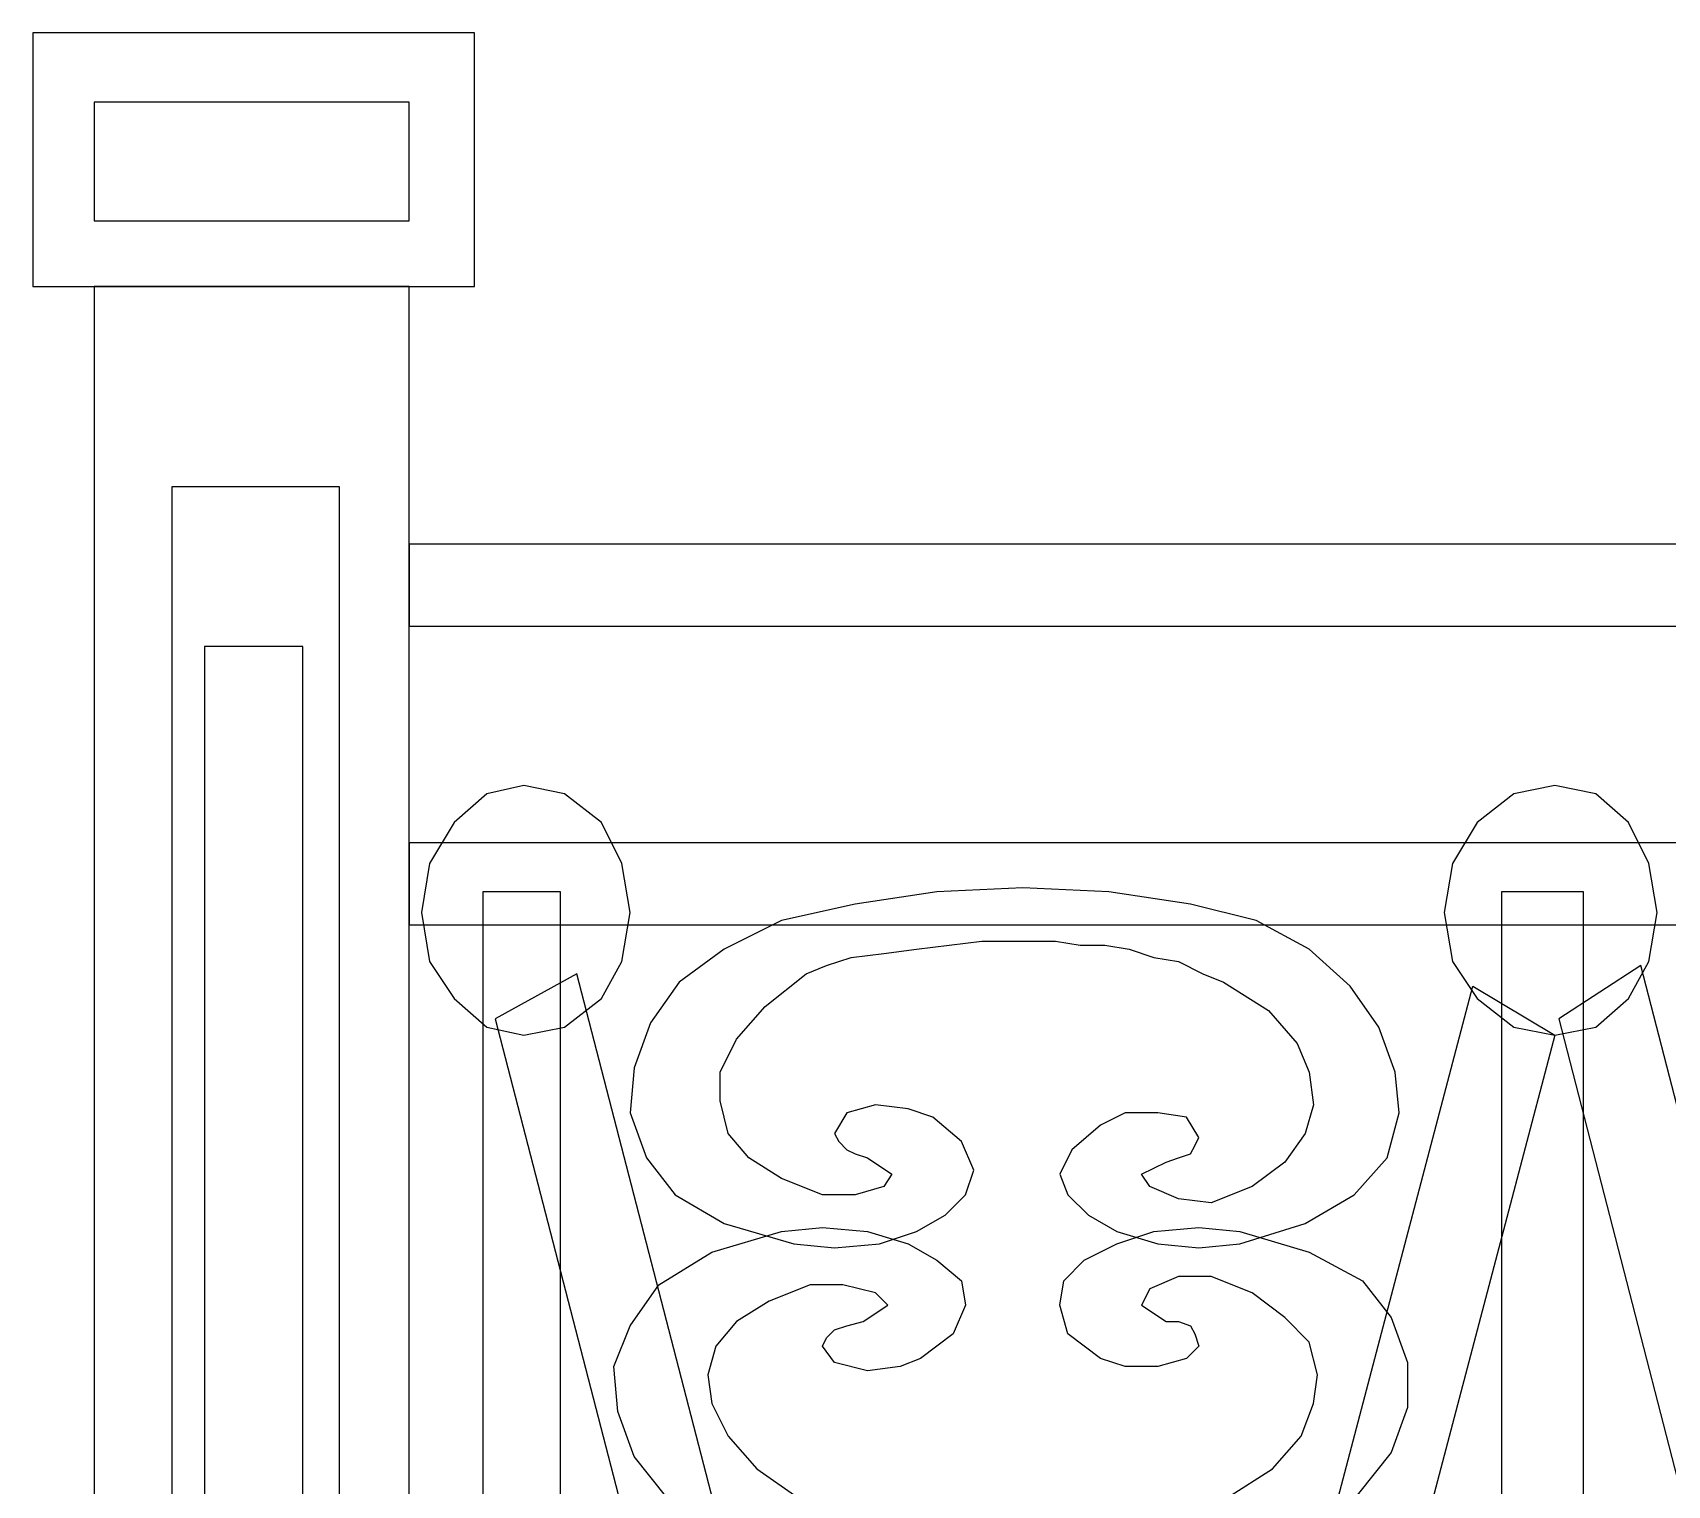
# Model space of a CAD drawing. Header units: centimetres. Extents: x -55 to 54, y -93 to 10.
# Drawn here: x -54.63 to -26.09, y -15.22 to 10.14 of the extents above; entities that cross this region are included whole.
import ezdxf

# ---------------------------------------------------------------- set-up
doc = ezdxf.new("R2010")
doc.units = ezdxf.units.CM
doc.header["$MEASUREMENT"] = 0
doc.layers.add('layer 1', color=7, linetype='Continuous')

msp = doc.modelspace()

# ---------------------------------------------------------------- linework, layer by layer
at = {"layer": 'layer 1', "color": 108}
for points, knots in [([(-54.6267, 10.13529), (-54.6267, 10.13529), (-46.91211, 10.13529), (-46.91211, 10.13529), (-46.91211, 10.13529), (-46.91211, 10.13529), (-46.91211, 5.70655), (-46.91211, 5.70655), (-46.91211, 5.70655), (-46.91211, 5.70655), (-54.6267, 5.70655), (-54.6267, 5.70655), (-54.6267, 5.70655), (-54.6267, 5.70655), (-54.6267, 10.13529), (-54.6267, 10.13529)], [0, 0, 0, 0, 0.25, 0.25, 0.25, 0.25, 0.5, 0.5, 0.5, 0.5, 0.75, 0.75, 0.75, 0.75, 1, 1, 1, 1]), ([(-53.55523, 5.70655), (-53.55523, 5.70655), (-48.05502, 5.70655), (-48.05502, 5.70655), (-48.05502, 5.70655), (-48.05502, 5.70655), (-48.05502, -89.72577), (-48.05502, -89.72577), (-48.05502, -89.72577), (-48.05502, -89.72577), (-53.55523, -89.72577), (-53.55523, -89.72577), (-53.55523, -89.72577), (-53.55523, -89.72577), (-53.55523, 5.70655), (-53.55523, 5.70655)], [0, 0, 0, 0, 0.25, 0.25, 0.25, 0.25, 0.5, 0.5, 0.5, 0.5, 0.75, 0.75, 0.75, 0.75, 1, 1, 1, 1]), ([(-48.05502, 1.20637), (-48.05502, 1.20637), (48.09161, 1.20637), (48.09161, 1.20637), (48.09161, 1.20637), (48.09161, 1.20637), (48.09161, -0.22226), (48.09161, -0.22226), (48.09161, -0.22226), (48.09161, -0.22226), (-48.05502, -0.22226), (-48.05502, -0.22226), (-48.05502, -0.22226), (-48.05502, -0.22226), (-48.05502, 1.20637), (-48.05502, 1.20637)], [0, 0, 0, 0, 0.25, 0.25, 0.25, 0.25, 0.5, 0.5, 0.5, 0.5, 0.75, 0.75, 0.75, 0.75, 1, 1, 1, 1]), ([(-46.05494, -3.00808), (-46.05494, -3.00808), (-45.34062, -3.15094), (-45.34062, -3.15094), (-45.34062, -3.15094), (-45.34062, -3.15094), (-44.69774, -3.65096), (-44.69774, -3.65096), (-44.69774, -3.65096), (-44.69774, -3.65096), (-44.34058, -4.36528), (-44.34058, -4.36528), (-44.34058, -4.36528), (-44.34058, -4.36528), (-44.19772, -5.22245), (-44.19772, -5.22245), (-44.19772, -5.22245), (-44.19772, -5.22245), (-44.34058, -6.07963), (-44.34058, -6.07963), (-44.34058, -6.07963), (-44.34058, -6.07963), (-44.69774, -6.72251), (-44.69774, -6.72251), (-44.69774, -6.72251), (-44.69774, -6.72251), (-45.34062, -7.22253), (-45.34062, -7.22253), (-45.34062, -7.22253), (-45.34062, -7.22253), (-46.05494, -7.36539), (-46.05494, -7.36539), (-46.05494, -7.36539), (-46.05494, -7.36539), (-46.69782, -7.22253), (-46.69782, -7.22253), (-46.69782, -7.22253), (-46.69782, -7.22253), (-47.26927, -6.72251), (-47.26927, -6.72251), (-47.26927, -6.72251), (-47.26927, -6.72251), (-47.69786, -6.07963), (-47.69786, -6.07963), (-47.69786, -6.07963), (-47.69786, -6.07963), (-47.84072, -5.22245), (-47.84072, -5.22245), (-47.84072, -5.22245), (-47.84072, -5.22245), (-47.69786, -4.36528), (-47.69786, -4.36528), (-47.69786, -4.36528), (-47.69786, -4.36528), (-47.26927, -3.65096), (-47.26927, -3.65096), (-47.26927, -3.65096), (-47.26927, -3.65096), (-46.69782, -3.15094), (-46.69782, -3.15094), (-46.69782, -3.15094), (-46.69782, -3.15094), (-46.05494, -3.00808), (-46.05494, -3.00808)], [0, 0, 0, 0, 0.0625, 0.0625, 0.0625, 0.0625, 0.125, 0.125, 0.125, 0.125, 0.1875, 0.1875, 0.1875, 0.1875, 0.25, 0.25, 0.25, 0.25, 0.3125, 0.3125, 0.3125, 0.3125, 0.375, 0.375, 0.375, 0.375, 0.4375, 0.4375, 0.4375, 0.4375, 0.5, 0.5, 0.5, 0.5, 0.5625, 0.5625, 0.5625, 0.5625, 0.625, 0.625, 0.625, 0.625, 0.6875, 0.6875, 0.6875, 0.6875, 0.75, 0.75, 0.75, 0.75, 0.8125, 0.8125, 0.8125, 0.8125, 0.875, 0.875, 0.875, 0.875, 0.9375, 0.9375, 0.9375, 0.9375, 1, 1, 1, 1]), ([(-28.05423, -3.00808), (-28.05423, -3.00808), (-27.33992, -3.15094), (-27.33992, -3.15094), (-27.33992, -3.15094), (-27.33992, -3.15094), (-26.76847, -3.65096), (-26.76847, -3.65096), (-26.76847, -3.65096), (-26.76847, -3.65096), (-26.41131, -4.36528), (-26.41131, -4.36528), (-26.41131, -4.36528), (-26.41131, -4.36528), (-26.26845, -5.22245), (-26.26845, -5.22245), (-26.26845, -5.22245), (-26.26845, -5.22245), (-26.41131, -6.07963), (-26.41131, -6.07963), (-26.41131, -6.07963), (-26.41131, -6.07963), (-26.76847, -6.72251), (-26.76847, -6.72251), (-26.76847, -6.72251), (-26.76847, -6.72251), (-27.33992, -7.22253), (-27.33992, -7.22253), (-27.33992, -7.22253), (-27.33992, -7.22253), (-28.05423, -7.36539), (-28.05423, -7.36539), (-28.05423, -7.36539), (-28.05423, -7.36539), (-28.76855, -7.22253), (-28.76855, -7.22253), (-28.76855, -7.22253), (-28.76855, -7.22253), (-29.41143, -6.72251), (-29.41143, -6.72251), (-29.41143, -6.72251), (-29.41143, -6.72251), (-29.84002, -6.07963), (-29.84002, -6.07963), (-29.84002, -6.07963), (-29.84002, -6.07963), (-29.98288, -5.22245), (-29.98288, -5.22245), (-29.98288, -5.22245), (-29.98288, -5.22245), (-29.84002, -4.36528), (-29.84002, -4.36528), (-29.84002, -4.36528), (-29.84002, -4.36528), (-29.41143, -3.65096), (-29.41143, -3.65096), (-29.41143, -3.65096), (-29.41143, -3.65096), (-28.76855, -3.15094), (-28.76855, -3.15094), (-28.76855, -3.15094), (-28.76855, -3.15094), (-28.05423, -3.00808), (-28.05423, -3.00808)], [0, 0, 0, 0, 0.0625, 0.0625, 0.0625, 0.0625, 0.125, 0.125, 0.125, 0.125, 0.1875, 0.1875, 0.1875, 0.1875, 0.25, 0.25, 0.25, 0.25, 0.3125, 0.3125, 0.3125, 0.3125, 0.375, 0.375, 0.375, 0.375, 0.4375, 0.4375, 0.4375, 0.4375, 0.5, 0.5, 0.5, 0.5, 0.5625, 0.5625, 0.5625, 0.5625, 0.625, 0.625, 0.625, 0.625, 0.6875, 0.6875, 0.6875, 0.6875, 0.75, 0.75, 0.75, 0.75, 0.8125, 0.8125, 0.8125, 0.8125, 0.875, 0.875, 0.875, 0.875, 0.9375, 0.9375, 0.9375, 0.9375, 1, 1, 1, 1]), ([(-48.05502, -4.00812), (-48.05502, -4.00812), (48.09161, -4.00812), (48.09161, -4.00812), (48.09161, -4.00812), (48.09161, -4.00812), (48.09161, -5.43675), (48.09161, -5.43675), (48.09161, -5.43675), (48.09161, -5.43675), (-48.05502, -5.43675), (-48.05502, -5.43675), (-48.05502, -5.43675), (-48.05502, -5.43675), (-48.05502, -4.00812), (-48.05502, -4.00812)], [0, 0, 0, 0, 0.25, 0.25, 0.25, 0.25, 0.5, 0.5, 0.5, 0.5, 0.75, 0.75, 0.75, 0.75, 1, 1, 1, 1]), ([(-32.34011, -5.86534), (-32.34011, -5.86534), (-31.6258, -6.50822), (-31.6258, -6.50822), (-31.6258, -6.50822), (-31.6258, -6.50822), (-31.12578, -7.22253), (-31.12578, -7.22253), (-31.12578, -7.22253), (-31.12578, -7.22253), (-30.84006, -8.00828), (-30.84006, -8.00828), (-30.84006, -8.00828), (-30.84006, -8.00828), (-30.76862, -8.72259), (-30.76862, -8.72259), (-30.76862, -8.72259), (-30.76862, -8.72259), (-30.98292, -9.50834), (-30.98292, -9.50834), (-30.98292, -9.50834), (-30.98292, -9.50834), (-31.55437, -10.15122), (-31.55437, -10.15122), (-31.55437, -10.15122), (-31.55437, -10.15122), (-32.41155, -10.65124), (-32.41155, -10.65124), (-32.41155, -10.65124), (-32.41155, -10.65124), (-33.55445, -11.00839), (-33.55445, -11.00839), (-33.55445, -11.00839), (-33.55445, -11.00839), (-34.26876, -11.07983), (-34.26876, -11.07983), (-34.26876, -11.07983), (-34.26876, -11.07983), (-34.98307, -11.00839), (-34.98307, -11.00839), (-34.98307, -11.00839), (-34.98307, -11.00839), (-35.69739, -10.7941), (-35.69739, -10.7941), (-35.69739, -10.7941), (-35.69739, -10.7941), (-36.19741, -10.50837), (-36.19741, -10.50837), (-36.19741, -10.50837), (-36.19741, -10.50837), (-36.55457, -10.15122), (-36.55457, -10.15122), (-36.55457, -10.15122), (-36.55457, -10.15122), (-36.69743, -9.79406), (-36.69743, -9.79406), (-36.69743, -9.79406), (-36.69743, -9.79406), (-36.48313, -9.36547), (-36.48313, -9.36547), (-36.48313, -9.36547), (-36.48313, -9.36547), (-35.98311, -8.93688), (-35.98311, -8.93688), (-35.98311, -8.93688), (-35.98311, -8.93688), (-35.55453, -8.72259), (-35.55453, -8.72259), (-35.55453, -8.72259), (-35.55453, -8.72259), (-34.98307, -8.72259), (-34.98307, -8.72259), (-34.98307, -8.72259), (-34.98307, -8.72259), (-34.48306, -8.79402), (-34.48306, -8.79402), (-34.48306, -8.79402), (-34.48306, -8.79402), (-34.26876, -9.15118), (-34.26876, -9.15118), (-34.26876, -9.15118), (-34.26876, -9.15118), (-34.34019, -9.29404), (-34.34019, -9.29404), (-34.34019, -9.29404), (-34.34019, -9.29404), (-34.41162, -9.4369), (-34.41162, -9.4369), (-34.41162, -9.4369), (-34.41162, -9.4369), (-34.62592, -9.50834), (-34.62592, -9.50834), (-34.62592, -9.50834), (-34.62592, -9.50834), (-34.84021, -9.57977), (-34.84021, -9.57977), (-34.84021, -9.57977), (-34.84021, -9.57977), (-35.2688, -9.79406), (-35.2688, -9.79406), (-35.2688, -9.79406), (-35.2688, -9.79406), (-35.12594, -10.00836), (-35.12594, -10.00836), (-35.12594, -10.00836), (-35.12594, -10.00836), (-34.62592, -10.22265), (-34.62592, -10.22265), (-34.62592, -10.22265), (-34.62592, -10.22265), (-34.05447, -10.29408), (-34.05447, -10.29408), (-34.05447, -10.29408), (-34.05447, -10.29408), (-33.34015, -10.00836), (-33.34015, -10.00836), (-33.34015, -10.00836), (-33.34015, -10.00836), (-32.7687, -9.57977), (-32.7687, -9.57977), (-32.7687, -9.57977), (-32.7687, -9.57977), (-32.41155, -9.07975), (-32.41155, -9.07975), (-32.41155, -9.07975), (-32.41155, -9.07975), (-32.26868, -8.57973), (-32.26868, -8.57973), (-32.26868, -8.57973), (-32.26868, -8.57973), (-32.34011, -8.00828), (-32.34011, -8.00828), (-32.34011, -8.00828), (-32.34011, -8.00828), (-32.55441, -7.50826), (-32.55441, -7.50826), (-32.55441, -7.50826), (-32.55441, -7.50826), (-33.05443, -6.93681), (-33.05443, -6.93681), (-33.05443, -6.93681), (-33.05443, -6.93681), (-33.84017, -6.43679), (-33.84017, -6.43679), (-33.84017, -6.43679), (-33.84017, -6.43679), (-34.19733, -6.29392), (-34.19733, -6.29392), (-34.19733, -6.29392), (-34.19733, -6.29392), (-34.62592, -6.07963), (-34.62592, -6.07963), (-34.62592, -6.07963), (-34.62592, -6.07963), (-35.05451, -6.0082), (-35.05451, -6.0082), (-35.05451, -6.0082), (-35.05451, -6.0082), (-35.48309, -5.86534), (-35.48309, -5.86534), (-35.48309, -5.86534), (-35.48309, -5.86534), (-35.91168, -5.7939), (-35.91168, -5.7939), (-35.91168, -5.7939), (-35.91168, -5.7939), (-36.34027, -5.7939), (-36.34027, -5.7939), (-36.34027, -5.7939), (-36.34027, -5.7939), (-36.76886, -5.72247), (-36.76886, -5.72247), (-36.76886, -5.72247), (-36.76886, -5.72247), (-37.12602, -5.72247), (-37.12602, -5.72247), (-37.12602, -5.72247), (-37.12602, -5.72247), (-37.12602, -5.72247), (-37.12602, -5.72247), (-37.12602, -5.72247), (-37.12602, -5.72247), (-37.12602, -5.72247), (-37.12602, -5.72247), (-37.12602, -5.72247), (-37.12602, -5.72247), (-37.12602, -5.72247), (-37.12602, -5.72247), (-37.12602, -5.72247), (-37.12602, -5.72247), (-37.12602, -5.72247), (-37.12602, -5.72247), (-37.12602, -5.72247), (-37.12602, -5.72247), (-37.5546, -5.72247), (-37.5546, -5.72247), (-37.5546, -5.72247), (-37.5546, -5.72247), (-38.05462, -5.72247), (-38.05462, -5.72247), (-38.05462, -5.72247), (-38.05462, -5.72247), (-38.62607, -5.7939), (-38.62607, -5.7939), (-38.62607, -5.7939), (-38.62607, -5.7939), (-39.19753, -5.86534), (-39.19753, -5.86534), (-39.19753, -5.86534), (-39.19753, -5.86534), (-39.76898, -5.93677), (-39.76898, -5.93677), (-39.76898, -5.93677), (-39.76898, -5.93677), (-40.34043, -6.0082), (-40.34043, -6.0082), (-40.34043, -6.0082), (-40.34043, -6.0082), (-40.76902, -6.15106), (-40.76902, -6.15106), (-40.76902, -6.15106), (-40.76902, -6.15106), (-41.12617, -6.29392), (-41.12617, -6.29392), (-41.12617, -6.29392), (-41.12617, -6.29392), (-41.84049, -6.86537), (-41.84049, -6.86537), (-41.84049, -6.86537), (-41.84049, -6.86537), (-42.34051, -7.43683), (-42.34051, -7.43683), (-42.34051, -7.43683), (-42.34051, -7.43683), (-42.62623, -8.00828), (-42.62623, -8.00828), (-42.62623, -8.00828), (-42.62623, -8.00828), (-42.62623, -8.5083), (-42.62623, -8.5083), (-42.62623, -8.5083), (-42.62623, -8.5083), (-42.48337, -9.07975), (-42.48337, -9.07975), (-42.48337, -9.07975), (-42.48337, -9.07975), (-42.12621, -9.50834), (-42.12621, -9.50834), (-42.12621, -9.50834), (-42.12621, -9.50834), (-41.55476, -9.86549), (-41.55476, -9.86549), (-41.55476, -9.86549), (-41.55476, -9.86549), (-40.84045, -10.15122), (-40.84045, -10.15122), (-40.84045, -10.15122), (-40.84045, -10.15122), (-40.269, -10.15122), (-40.269, -10.15122), (-40.269, -10.15122), (-40.269, -10.15122), (-39.76898, -10.00836), (-39.76898, -10.00836), (-39.76898, -10.00836), (-39.76898, -10.00836), (-39.62611, -9.79406), (-39.62611, -9.79406), (-39.62611, -9.79406), (-39.62611, -9.79406), (-40.0547, -9.50834), (-40.0547, -9.50834), (-40.0547, -9.50834), (-40.0547, -9.50834), (-40.269, -9.4369), (-40.269, -9.4369), (-40.269, -9.4369), (-40.269, -9.4369), (-40.41186, -9.36547), (-40.41186, -9.36547), (-40.41186, -9.36547), (-40.41186, -9.36547), (-40.55472, -9.22261), (-40.55472, -9.22261), (-40.55472, -9.22261), (-40.55472, -9.22261), (-40.62615, -9.07975), (-40.62615, -9.07975), (-40.62615, -9.07975), (-40.62615, -9.07975), (-40.41186, -8.72259), (-40.41186, -8.72259), (-40.41186, -8.72259), (-40.41186, -8.72259), (-39.91184, -8.57973), (-39.91184, -8.57973), (-39.91184, -8.57973), (-39.91184, -8.57973), (-39.34039, -8.65116), (-39.34039, -8.65116), (-39.34039, -8.65116), (-39.34039, -8.65116), (-38.9118, -8.79402), (-38.9118, -8.79402), (-38.9118, -8.79402), (-38.9118, -8.79402), (-38.41178, -9.22261), (-38.41178, -9.22261), (-38.41178, -9.22261), (-38.41178, -9.22261), (-38.19749, -9.72263), (-38.19749, -9.72263), (-38.19749, -9.72263), (-38.19749, -9.72263), (-38.34035, -10.15122), (-38.34035, -10.15122), (-38.34035, -10.15122), (-38.34035, -10.15122), (-38.69751, -10.50837), (-38.69751, -10.50837), (-38.69751, -10.50837), (-38.69751, -10.50837), (-39.19753, -10.7941), (-39.19753, -10.7941), (-39.19753, -10.7941), (-39.19753, -10.7941), (-39.84041, -11.00839), (-39.84041, -11.00839), (-39.84041, -11.00839), (-39.84041, -11.00839), (-40.62615, -11.07983), (-40.62615, -11.07983), (-40.62615, -11.07983), (-40.62615, -11.07983), (-41.34047, -11.00839), (-41.34047, -11.00839), (-41.34047, -11.00839), (-41.34047, -11.00839), (-42.5548, -10.65124), (-42.5548, -10.65124), (-42.5548, -10.65124), (-42.5548, -10.65124), (-43.41198, -10.15122), (-43.41198, -10.15122), (-43.41198, -10.15122), (-43.41198, -10.15122), (-43.912, -9.50834), (-43.912, -9.50834), (-43.912, -9.50834), (-43.912, -9.50834), (-44.19772, -8.72259), (-44.19772, -8.72259), (-44.19772, -8.72259), (-44.19772, -8.72259), (-44.12629, -7.93685), (-44.12629, -7.93685), (-44.12629, -7.93685), (-44.12629, -7.93685), (-43.84057, -7.1511), (-43.84057, -7.1511), (-43.84057, -7.1511), (-43.84057, -7.1511), (-43.34055, -6.43679), (-43.34055, -6.43679), (-43.34055, -6.43679), (-43.34055, -6.43679), (-42.5548, -5.86534), (-42.5548, -5.86534), (-42.5548, -5.86534), (-42.5548, -5.86534), (-41.55476, -5.36532), (-41.55476, -5.36532), (-41.55476, -5.36532), (-41.55476, -5.36532), (-40.269, -5.07959), (-40.269, -5.07959), (-40.269, -5.07959), (-40.269, -5.07959), (-38.84037, -4.8653), (-38.84037, -4.8653), (-38.84037, -4.8653), (-38.84037, -4.8653), (-37.34031, -4.79387), (-37.34031, -4.79387), (-37.34031, -4.79387), (-37.34031, -4.79387), (-35.84025, -4.8653), (-35.84025, -4.8653), (-35.84025, -4.8653), (-35.84025, -4.8653), (-34.41162, -5.07959), (-34.41162, -5.07959), (-34.41162, -5.07959), (-34.41162, -5.07959), (-33.26872, -5.36532), (-33.26872, -5.36532), (-33.26872, -5.36532), (-33.26872, -5.36532), (-32.34011, -5.86534), (-32.34011, -5.86534)], [0, 0, 0, 0, 0.01, 0.01, 0.01, 0.01, 0.02, 0.02, 0.02, 0.02, 0.03, 0.03, 0.03, 0.03, 0.04, 0.04, 0.04, 0.04, 0.05, 0.05, 0.05, 0.05, 0.06, 0.06, 0.06, 0.06, 0.07, 0.07, 0.07, 0.07, 0.08, 0.08, 0.08, 0.08, 0.09, 0.09, 0.09, 0.09, 0.1, 0.1, 0.1, 0.1, 0.11, 0.11, 0.11, 0.11, 0.12, 0.12, 0.12, 0.12, 0.13, 0.13, 0.13, 0.13, 0.14, 0.14, 0.14, 0.14, 0.15, 0.15, 0.15, 0.15, 0.16, 0.16, 0.16, 0.16, 0.17, 0.17, 0.17, 0.17, 0.18, 0.18, 0.18, 0.18, 0.19, 0.19, 0.19, 0.19, 0.2, 0.2, 0.2, 0.2, 0.21, 0.21, 0.21, 0.21, 0.22, 0.22, 0.22, 0.22, 0.23, 0.23, 0.23, 0.23, 0.24, 0.24, 0.24, 0.24, 0.25, 0.25, 0.25, 0.25, 0.26, 0.26, 0.26, 0.26, 0.27, 0.27, 0.27, 0.27, 0.28, 0.28, 0.28, 0.28, 0.29, 0.29, 0.29, 0.29, 0.3, 0.3, 0.3, 0.3, 0.31, 0.31, 0.31, 0.31, 0.32, 0.32, 0.32, 0.32, 0.33, 0.33, 0.33, 0.33, 0.34, 0.34, 0.34, 0.34, 0.35, 0.35, 0.35, 0.35, 0.36, 0.36, 0.36, 0.36, 0.37, 0.37, 0.37, 0.37, 0.38, 0.38, 0.38, 0.38, 0.39, 0.39, 0.39, 0.39, 0.4, 0.4, 0.4, 0.4, 0.41, 0.41, 0.41, 0.41, 0.42, 0.42, 0.42, 0.42, 0.43, 0.43, 0.43, 0.43, 0.44, 0.44, 0.44, 0.44, 0.45, 0.45, 0.45, 0.45, 0.46, 0.46, 0.46, 0.46, 0.47, 0.47, 0.47, 0.47, 0.48, 0.48, 0.48, 0.48, 0.49, 0.49, 0.49, 0.49, 0.5, 0.5, 0.5, 0.5, 0.51, 0.51, 0.51, 0.51, 0.52, 0.52, 0.52, 0.52, 0.53, 0.53, 0.53, 0.53, 0.54, 0.54, 0.54, 0.54, 0.55, 0.55, 0.55, 0.55, 0.56, 0.56, 0.56, 0.56, 0.57, 0.57, 0.57, 0.57, 0.58, 0.58, 0.58, 0.58, 0.59, 0.59, 0.59, 0.59, 0.6, 0.6, 0.6, 0.6, 0.61, 0.61, 0.61, 0.61, 0.62, 0.62, 0.62, 0.62, 0.63, 0.63, 0.63, 0.63, 0.64, 0.64, 0.64, 0.64, 0.65, 0.65, 0.65, 0.65, 0.66, 0.66, 0.66, 0.66, 0.67, 0.67, 0.67, 0.67, 0.68, 0.68, 0.68, 0.68, 0.69, 0.69, 0.69, 0.69, 0.7, 0.7, 0.7, 0.7, 0.71, 0.71, 0.71, 0.71, 0.72, 0.72, 0.72, 0.72, 0.73, 0.73, 0.73, 0.73, 0.74, 0.74, 0.74, 0.74, 0.75, 0.75, 0.75, 0.75, 0.76, 0.76, 0.76, 0.76, 0.77, 0.77, 0.77, 0.77, 0.78, 0.78, 0.78, 0.78, 0.79, 0.79, 0.79, 0.79, 0.8, 0.8, 0.8, 0.8, 0.81, 0.81, 0.81, 0.81, 0.82, 0.82, 0.82, 0.82, 0.83, 0.83, 0.83, 0.83, 0.84, 0.84, 0.84, 0.84, 0.85, 0.85, 0.85, 0.85, 0.86, 0.86, 0.86, 0.86, 0.87, 0.87, 0.87, 0.87, 0.88, 0.88, 0.88, 0.88, 0.89, 0.89, 0.89, 0.89, 0.9, 0.9, 0.9, 0.9, 0.91, 0.91, 0.91, 0.91, 0.92, 0.92, 0.92, 0.92, 0.93, 0.93, 0.93, 0.93, 0.94, 0.94, 0.94, 0.94, 0.95, 0.95, 0.95, 0.95, 0.96, 0.96, 0.96, 0.96, 0.97, 0.97, 0.97, 0.97, 0.98, 0.98, 0.98, 0.98, 0.99, 0.99, 0.99, 0.99, 1, 1, 1, 1]), ([(-46.76925, -4.8653), (-46.76925, -4.8653), (-45.41206, -4.8653), (-45.41206, -4.8653), (-45.41206, -4.8653), (-45.41206, -4.8653), (-45.41206, -73.22512), (-45.41206, -73.22512), (-45.41206, -73.22512), (-45.41206, -73.22512), (-46.76925, -73.22512), (-46.76925, -73.22512), (-46.76925, -73.22512), (-46.76925, -73.22512), (-46.76925, -4.8653), (-46.76925, -4.8653)], [0, 0, 0, 0, 0.25, 0.25, 0.25, 0.25, 0.5, 0.5, 0.5, 0.5, 0.75, 0.75, 0.75, 0.75, 1, 1, 1, 1]), ([(-28.98284, -4.8653), (-28.98284, -4.8653), (-27.55421, -4.8653), (-27.55421, -4.8653), (-27.55421, -4.8653), (-27.55421, -4.8653), (-27.55421, -73.22512), (-27.55421, -73.22512), (-27.55421, -73.22512), (-27.55421, -73.22512), (-28.98284, -73.22512), (-28.98284, -73.22512), (-28.98284, -73.22512), (-28.98284, -73.22512), (-28.98284, -4.8653), (-28.98284, -4.8653)], [0, 0, 0, 0, 0.25, 0.25, 0.25, 0.25, 0.5, 0.5, 0.5, 0.5, 0.75, 0.75, 0.75, 0.75, 1, 1, 1, 1]), ([(-9.98209, -6.72251), (-9.98209, -6.72251), (-11.41072, -5.93677), (-11.41072, -5.93677), (-11.41072, -5.93677), (-11.41072, -5.93677), (-28.33996, -72.08222), (-28.33996, -72.08222), (-28.33996, -72.08222), (-28.33996, -72.08222), (-26.98276, -72.86796), (-26.98276, -72.86796), (-26.98276, -72.86796), (-26.98276, -72.86796), (-9.98209, -6.72251), (-9.98209, -6.72251)], [0, 0, 0, 0, 0.25, 0.25, 0.25, 0.25, 0.5, 0.5, 0.5, 0.5, 0.75, 0.75, 0.75, 0.75, 1, 1, 1, 1]), ([(-27.9828, -7.07967), (-27.9828, -7.07967), (-26.55417, -6.15106), (-26.55417, -6.15106), (-26.55417, -6.15106), (-26.55417, -6.15106), (-9.48207, -72.22508), (-9.48207, -72.22508), (-9.48207, -72.22508), (-9.48207, -72.22508), (-10.98213, -73.08226), (-10.98213, -73.08226), (-10.98213, -73.08226), (-10.98213, -73.08226), (-27.9828, -7.07967), (-27.9828, -7.07967)], [0, 0, 0, 0, 0.25, 0.25, 0.25, 0.25, 0.5, 0.5, 0.5, 0.5, 0.75, 0.75, 0.75, 0.75, 1, 1, 1, 1]), ([(-28.05423, -7.36539), (-28.05423, -7.36539), (-29.48286, -6.50822), (-29.48286, -6.50822), (-29.48286, -6.50822), (-29.48286, -6.50822), (-46.84068, -72.43938), (-46.84068, -72.43938), (-46.84068, -72.43938), (-46.84068, -72.43938), (-45.41206, -73.29655), (-45.41206, -73.29655), (-45.41206, -73.29655), (-45.41206, -73.29655), (-28.05423, -7.36539), (-28.05423, -7.36539)], [0, 0, 0, 0, 0.25, 0.25, 0.25, 0.25, 0.5, 0.5, 0.5, 0.5, 0.75, 0.75, 0.75, 0.75, 1, 1, 1, 1]), ([(-46.55496, -7.07967), (-46.55496, -7.07967), (-45.12633, -6.29392), (-45.12633, -6.29392), (-45.12633, -6.29392), (-45.12633, -6.29392), (-28.05423, -72.29651), (-28.05423, -72.29651), (-28.05423, -72.29651), (-28.05423, -72.29651), (-29.48286, -73.08226), (-29.48286, -73.08226), (-29.48286, -73.08226), (-29.48286, -73.08226), (-46.55496, -7.07967), (-46.55496, -7.07967)], [0, 0, 0, 0, 0.25, 0.25, 0.25, 0.25, 0.5, 0.5, 0.5, 0.5, 0.75, 0.75, 0.75, 0.75, 1, 1, 1, 1]), ([(-32.19725, -16.00859), (-32.19725, -16.00859), (-31.48294, -15.36571), (-31.48294, -15.36571), (-31.48294, -15.36571), (-31.48294, -15.36571), (-30.91149, -14.65139), (-30.91149, -14.65139), (-30.91149, -14.65139), (-30.91149, -14.65139), (-30.62576, -13.86565), (-30.62576, -13.86565), (-30.62576, -13.86565), (-30.62576, -13.86565), (-30.62576, -13.0799), (-30.62576, -13.0799), (-30.62576, -13.0799), (-30.62576, -13.0799), (-30.91149, -12.29416), (-30.91149, -12.29416), (-30.91149, -12.29416), (-30.91149, -12.29416), (-31.41151, -11.65128), (-31.41151, -11.65128), (-31.41151, -11.65128), (-31.41151, -11.65128), (-32.34011, -11.15126), (-32.34011, -11.15126), (-32.34011, -11.15126), (-32.34011, -11.15126), (-33.55445, -10.7941), (-33.55445, -10.7941), (-33.55445, -10.7941), (-33.55445, -10.7941), (-34.26876, -10.72267), (-34.26876, -10.72267), (-34.26876, -10.72267), (-34.26876, -10.72267), (-35.05451, -10.7941), (-35.05451, -10.7941), (-35.05451, -10.7941), (-35.05451, -10.7941), (-35.69739, -11.00839), (-35.69739, -11.00839), (-35.69739, -11.00839), (-35.69739, -11.00839), (-36.26884, -11.29412), (-36.26884, -11.29412), (-36.26884, -11.29412), (-36.26884, -11.29412), (-36.626, -11.65128), (-36.626, -11.65128), (-36.626, -11.65128), (-36.626, -11.65128), (-36.69743, -12.07987), (-36.69743, -12.07987), (-36.69743, -12.07987), (-36.69743, -12.07987), (-36.55457, -12.57988), (-36.55457, -12.57988), (-36.55457, -12.57988), (-36.55457, -12.57988), (-35.98311, -13.00847), (-35.98311, -13.00847), (-35.98311, -13.00847), (-35.98311, -13.00847), (-35.55453, -13.15134), (-35.55453, -13.15134), (-35.55453, -13.15134), (-35.55453, -13.15134), (-34.98307, -13.15134), (-34.98307, -13.15134), (-34.98307, -13.15134), (-34.98307, -13.15134), (-34.48306, -13.00847), (-34.48306, -13.00847), (-34.48306, -13.00847), (-34.48306, -13.00847), (-34.26876, -12.79418), (-34.26876, -12.79418), (-34.26876, -12.79418), (-34.26876, -12.79418), (-34.34019, -12.57988), (-34.34019, -12.57988), (-34.34019, -12.57988), (-34.34019, -12.57988), (-34.41162, -12.43702), (-34.41162, -12.43702), (-34.41162, -12.43702), (-34.41162, -12.43702), (-34.62592, -12.36559), (-34.62592, -12.36559), (-34.62592, -12.36559), (-34.62592, -12.36559), (-34.84021, -12.36559), (-34.84021, -12.36559), (-34.84021, -12.36559), (-34.84021, -12.36559), (-35.2688, -12.07987), (-35.2688, -12.07987), (-35.2688, -12.07987), (-35.2688, -12.07987), (-35.12594, -11.79414), (-35.12594, -11.79414), (-35.12594, -11.79414), (-35.12594, -11.79414), (-34.62592, -11.57985), (-34.62592, -11.57985), (-34.62592, -11.57985), (-34.62592, -11.57985), (-34.05447, -11.57985), (-34.05447, -11.57985), (-34.05447, -11.57985), (-34.05447, -11.57985), (-33.34015, -11.86557), (-33.34015, -11.86557), (-33.34015, -11.86557), (-33.34015, -11.86557), (-32.7687, -12.29416), (-32.7687, -12.29416), (-32.7687, -12.29416), (-32.7687, -12.29416), (-32.34011, -12.72275), (-32.34011, -12.72275), (-32.34011, -12.72275), (-32.34011, -12.72275), (-32.19725, -13.2942), (-32.19725, -13.2942), (-32.19725, -13.2942), (-32.19725, -13.2942), (-32.26868, -13.79422), (-32.26868, -13.79422), (-32.26868, -13.79422), (-32.26868, -13.79422), (-32.48298, -14.36567), (-32.48298, -14.36567), (-32.48298, -14.36567), (-32.48298, -14.36567), (-32.983, -14.93712), (-32.983, -14.93712), (-32.983, -14.93712), (-32.983, -14.93712), (-33.76874, -15.43714), (-33.76874, -15.43714), (-33.76874, -15.43714), (-33.76874, -15.43714), (-34.19733, -15.58), (-34.19733, -15.58), (-34.19733, -15.58), (-34.19733, -15.58), (-34.55449, -15.72287), (-34.55449, -15.72287), (-34.55449, -15.72287), (-34.55449, -15.72287), (-35.05451, -15.7943), (-35.05451, -15.7943), (-35.05451, -15.7943), (-35.05451, -15.7943), (-35.48309, -15.86573), (-35.48309, -15.86573), (-35.48309, -15.86573), (-35.48309, -15.86573), (-35.91168, -15.93716), (-35.91168, -15.93716), (-35.91168, -15.93716), (-35.91168, -15.93716), (-36.4117, -16.00859), (-36.4117, -16.00859), (-36.4117, -16.00859), (-36.4117, -16.00859), (-36.76886, -16.08002), (-36.76886, -16.08002), (-36.76886, -16.08002), (-36.76886, -16.08002), (-37.19745, -16.08002), (-37.19745, -16.08002), (-37.19745, -16.08002), (-37.19745, -16.08002), (-37.19745, -16.08002), (-37.19745, -16.08002), (-37.19745, -16.08002), (-37.19745, -16.08002), (-37.19745, -16.08002), (-37.19745, -16.08002), (-37.19745, -16.08002), (-37.19745, -16.08002), (-37.19745, -16.08002), (-37.19745, -16.08002), (-37.19745, -16.08002), (-37.19745, -16.08002), (-37.19745, -16.08002), (-37.19745, -16.08002), (-37.19745, -16.08002), (-37.19745, -16.08002), (-37.62604, -16.15145), (-37.62604, -16.15145), (-37.62604, -16.15145), (-37.62604, -16.15145), (-38.12606, -16.15145), (-38.12606, -16.15145), (-38.12606, -16.15145), (-38.12606, -16.15145), (-38.69751, -16.08002), (-38.69751, -16.08002), (-38.69751, -16.08002), (-38.69751, -16.08002), (-39.26896, -16.00859), (-39.26896, -16.00859), (-39.26896, -16.00859), (-39.26896, -16.00859), (-39.84041, -15.93716), (-39.84041, -15.93716), (-39.84041, -15.93716), (-39.84041, -15.93716), (-40.41186, -15.7943), (-40.41186, -15.7943), (-40.41186, -15.7943), (-40.41186, -15.7943), (-40.91188, -15.65143), (-40.91188, -15.65143), (-40.91188, -15.65143), (-40.91188, -15.65143), (-41.26904, -15.43714), (-41.26904, -15.43714), (-41.26904, -15.43714), (-41.26904, -15.43714), (-41.98335, -14.93712), (-41.98335, -14.93712), (-41.98335, -14.93712), (-41.98335, -14.93712), (-42.48337, -14.36567), (-42.48337, -14.36567), (-42.48337, -14.36567), (-42.48337, -14.36567), (-42.76909, -13.79422), (-42.76909, -13.79422), (-42.76909, -13.79422), (-42.76909, -13.79422), (-42.84053, -13.2942), (-42.84053, -13.2942), (-42.84053, -13.2942), (-42.84053, -13.2942), (-42.69766, -12.79418), (-42.69766, -12.79418), (-42.69766, -12.79418), (-42.69766, -12.79418), (-42.34051, -12.36559), (-42.34051, -12.36559), (-42.34051, -12.36559), (-42.34051, -12.36559), (-41.76906, -12.00843), (-41.76906, -12.00843), (-41.76906, -12.00843), (-41.76906, -12.00843), (-41.05474, -11.72271), (-41.05474, -11.72271), (-41.05474, -11.72271), (-41.05474, -11.72271), (-40.48329, -11.72271), (-40.48329, -11.72271), (-40.48329, -11.72271), (-40.48329, -11.72271), (-39.91184, -11.86557), (-39.91184, -11.86557), (-39.91184, -11.86557), (-39.91184, -11.86557), (-39.69755, -12.07987), (-39.69755, -12.07987), (-39.69755, -12.07987), (-39.69755, -12.07987), (-40.12613, -12.36559), (-40.12613, -12.36559), (-40.12613, -12.36559), (-40.12613, -12.36559), (-40.41186, -12.43702), (-40.41186, -12.43702), (-40.41186, -12.43702), (-40.41186, -12.43702), (-40.62615, -12.50845), (-40.62615, -12.50845), (-40.62615, -12.50845), (-40.62615, -12.50845), (-40.76902, -12.65132), (-40.76902, -12.65132), (-40.76902, -12.65132), (-40.76902, -12.65132), (-40.84045, -12.79418), (-40.84045, -12.79418), (-40.84045, -12.79418), (-40.84045, -12.79418), (-40.62615, -13.0799), (-40.62615, -13.0799), (-40.62615, -13.0799), (-40.62615, -13.0799), (-40.0547, -13.22277), (-40.0547, -13.22277), (-40.0547, -13.22277), (-40.0547, -13.22277), (-39.48325, -13.15134), (-39.48325, -13.15134), (-39.48325, -13.15134), (-39.48325, -13.15134), (-39.12609, -13.00847), (-39.12609, -13.00847), (-39.12609, -13.00847), (-39.12609, -13.00847), (-38.55464, -12.57988), (-38.55464, -12.57988), (-38.55464, -12.57988), (-38.55464, -12.57988), (-38.34035, -12.07987), (-38.34035, -12.07987), (-38.34035, -12.07987), (-38.34035, -12.07987), (-38.41178, -11.65128), (-38.41178, -11.65128), (-38.41178, -11.65128), (-38.41178, -11.65128), (-38.84037, -11.29412), (-38.84037, -11.29412), (-38.84037, -11.29412), (-38.84037, -11.29412), (-39.34039, -11.00839), (-39.34039, -11.00839), (-39.34039, -11.00839), (-39.34039, -11.00839), (-40.0547, -10.7941), (-40.0547, -10.7941), (-40.0547, -10.7941), (-40.0547, -10.7941), (-40.84045, -10.72267), (-40.84045, -10.72267), (-40.84045, -10.72267), (-40.84045, -10.72267), (-41.55476, -10.7941), (-41.55476, -10.7941), (-41.55476, -10.7941), (-41.55476, -10.7941), (-42.76909, -11.15126), (-42.76909, -11.15126), (-42.76909, -11.15126), (-42.76909, -11.15126), (-43.6977, -11.72271), (-43.6977, -11.72271), (-43.6977, -11.72271), (-43.6977, -11.72271), (-44.19772, -12.43702), (-44.19772, -12.43702), (-44.19772, -12.43702), (-44.19772, -12.43702), (-44.48345, -13.15134), (-44.48345, -13.15134), (-44.48345, -13.15134), (-44.48345, -13.15134), (-44.41202, -13.93708), (-44.41202, -13.93708), (-44.41202, -13.93708), (-44.41202, -13.93708), (-44.12629, -14.72283), (-44.12629, -14.72283), (-44.12629, -14.72283), (-44.12629, -14.72283), (-43.55484, -15.43714), (-43.55484, -15.43714), (-43.55484, -15.43714), (-43.55484, -15.43714), (-42.76909, -16.00859), (-42.76909, -16.00859), (-42.76909, -16.00859), (-42.76909, -16.00859), (-41.69762, -16.43718), (-41.69762, -16.43718), (-41.69762, -16.43718), (-41.69762, -16.43718), (-40.41186, -16.79434), (-40.41186, -16.79434), (-40.41186, -16.79434), (-40.41186, -16.79434), (-38.9118, -17.00863), (-38.9118, -17.00863), (-38.9118, -17.00863), (-38.9118, -17.00863), (-37.34031, -17.00863), (-37.34031, -17.00863), (-37.34031, -17.00863), (-37.34031, -17.00863), (-35.84025, -16.9372), (-35.84025, -16.9372), (-35.84025, -16.9372), (-35.84025, -16.9372), (-34.41162, -16.7229), (-34.41162, -16.7229), (-34.41162, -16.7229), (-34.41162, -16.7229), (-33.12586, -16.43718), (-33.12586, -16.43718), (-33.12586, -16.43718), (-33.12586, -16.43718), (-32.19725, -16.00859), (-32.19725, -16.00859)], [0, 0, 0, 0, 0.01, 0.01, 0.01, 0.01, 0.02, 0.02, 0.02, 0.02, 0.03, 0.03, 0.03, 0.03, 0.04, 0.04, 0.04, 0.04, 0.05, 0.05, 0.05, 0.05, 0.06, 0.06, 0.06, 0.06, 0.07, 0.07, 0.07, 0.07, 0.08, 0.08, 0.08, 0.08, 0.09, 0.09, 0.09, 0.09, 0.1, 0.1, 0.1, 0.1, 0.11, 0.11, 0.11, 0.11, 0.12, 0.12, 0.12, 0.12, 0.13, 0.13, 0.13, 0.13, 0.14, 0.14, 0.14, 0.14, 0.15, 0.15, 0.15, 0.15, 0.16, 0.16, 0.16, 0.16, 0.17, 0.17, 0.17, 0.17, 0.18, 0.18, 0.18, 0.18, 0.19, 0.19, 0.19, 0.19, 0.2, 0.2, 0.2, 0.2, 0.21, 0.21, 0.21, 0.21, 0.22, 0.22, 0.22, 0.22, 0.23, 0.23, 0.23, 0.23, 0.24, 0.24, 0.24, 0.24, 0.25, 0.25, 0.25, 0.25, 0.26, 0.26, 0.26, 0.26, 0.27, 0.27, 0.27, 0.27, 0.28, 0.28, 0.28, 0.28, 0.29, 0.29, 0.29, 0.29, 0.3, 0.3, 0.3, 0.3, 0.31, 0.31, 0.31, 0.31, 0.32, 0.32, 0.32, 0.32, 0.33, 0.33, 0.33, 0.33, 0.34, 0.34, 0.34, 0.34, 0.35, 0.35, 0.35, 0.35, 0.36, 0.36, 0.36, 0.36, 0.37, 0.37, 0.37, 0.37, 0.38, 0.38, 0.38, 0.38, 0.39, 0.39, 0.39, 0.39, 0.4, 0.4, 0.4, 0.4, 0.41, 0.41, 0.41, 0.41, 0.42, 0.42, 0.42, 0.42, 0.43, 0.43, 0.43, 0.43, 0.44, 0.44, 0.44, 0.44, 0.45, 0.45, 0.45, 0.45, 0.46, 0.46, 0.46, 0.46, 0.47, 0.47, 0.47, 0.47, 0.48, 0.48, 0.48, 0.48, 0.49, 0.49, 0.49, 0.49, 0.5, 0.5, 0.5, 0.5, 0.51, 0.51, 0.51, 0.51, 0.52, 0.52, 0.52, 0.52, 0.53, 0.53, 0.53, 0.53, 0.54, 0.54, 0.54, 0.54, 0.55, 0.55, 0.55, 0.55, 0.56, 0.56, 0.56, 0.56, 0.57, 0.57, 0.57, 0.57, 0.58, 0.58, 0.58, 0.58, 0.59, 0.59, 0.59, 0.59, 0.6, 0.6, 0.6, 0.6, 0.61, 0.61, 0.61, 0.61, 0.62, 0.62, 0.62, 0.62, 0.63, 0.63, 0.63, 0.63, 0.64, 0.64, 0.64, 0.64, 0.65, 0.65, 0.65, 0.65, 0.66, 0.66, 0.66, 0.66, 0.67, 0.67, 0.67, 0.67, 0.68, 0.68, 0.68, 0.68, 0.69, 0.69, 0.69, 0.69, 0.7, 0.7, 0.7, 0.7, 0.71, 0.71, 0.71, 0.71, 0.72, 0.72, 0.72, 0.72, 0.73, 0.73, 0.73, 0.73, 0.74, 0.74, 0.74, 0.74, 0.75, 0.75, 0.75, 0.75, 0.76, 0.76, 0.76, 0.76, 0.77, 0.77, 0.77, 0.77, 0.78, 0.78, 0.78, 0.78, 0.79, 0.79, 0.79, 0.79, 0.8, 0.8, 0.8, 0.8, 0.81, 0.81, 0.81, 0.81, 0.82, 0.82, 0.82, 0.82, 0.83, 0.83, 0.83, 0.83, 0.84, 0.84, 0.84, 0.84, 0.85, 0.85, 0.85, 0.85, 0.86, 0.86, 0.86, 0.86, 0.87, 0.87, 0.87, 0.87, 0.88, 0.88, 0.88, 0.88, 0.89, 0.89, 0.89, 0.89, 0.9, 0.9, 0.9, 0.9, 0.91, 0.91, 0.91, 0.91, 0.92, 0.92, 0.92, 0.92, 0.93, 0.93, 0.93, 0.93, 0.94, 0.94, 0.94, 0.94, 0.95, 0.95, 0.95, 0.95, 0.96, 0.96, 0.96, 0.96, 0.97, 0.97, 0.97, 0.97, 0.98, 0.98, 0.98, 0.98, 0.99, 0.99, 0.99, 0.99, 1, 1, 1, 1])]:
    msp.add_open_spline(points, degree=3, knots=knots, dxfattribs=at)
at = {"layer": 'layer 1', "color": 253}
for points in [[(-53.55523, 8.92096), (-53.55523, 8.92096), (-48.05502, 8.92096), (-48.05502, 8.92096), (-48.05502, 8.92096), (-48.05502, 8.92096), (-48.05502, 6.84945), (-48.05502, 6.84945), (-48.05502, 6.84945), (-48.05502, 6.84945), (-53.55523, 6.84945), (-53.55523, 6.84945), (-53.55523, 6.84945), (-53.55523, 6.84945), (-53.55523, 8.92096), (-53.55523, 8.92096)], [(-51.62658, -0.57941), (-51.62658, -0.57941), (-49.91223, -0.57941), (-49.91223, -0.57941), (-49.91223, -0.57941), (-49.91223, -0.57941), (-49.91223, -83.6541), (-49.91223, -83.6541), (-49.91223, -83.6541), (-49.91223, -83.6541), (-51.62658, -83.6541), (-51.62658, -83.6541), (-51.62658, -83.6541), (-51.62658, -83.6541), (-51.62658, -0.57941), (-51.62658, -0.57941)]]:
    msp.add_open_spline(points, degree=3, knots=[0, 0, 0, 0, 0.25, 0.25, 0.25, 0.25, 0.5, 0.5, 0.5, 0.5, 0.75, 0.75, 0.75, 0.75, 1, 1, 1, 1], dxfattribs=at)
at = {"layer": 'layer 1', "color": 252}
msp.add_open_spline([(-52.19804, 2.20641), (-52.19804, 2.20641), (-49.26935, 2.20641), (-49.26935, 2.20641), (-49.26935, 2.20641), (-49.26935, 2.20641), (-49.26935, -86.51136), (-49.26935, -86.51136), (-49.26935, -86.51136), (-49.26935, -86.51136), (-52.19804, -86.51136), (-52.19804, -86.51136), (-52.19804, -86.51136), (-52.19804, -86.51136), (-52.19804, 2.20641), (-52.19804, 2.20641)], degree=3, knots=[0, 0, 0, 0, 0.25, 0.25, 0.25, 0.25, 0.5, 0.5, 0.5, 0.5, 0.75, 0.75, 0.75, 0.75, 1, 1, 1, 1], dxfattribs=at)

doc.saveas('drawing.dxf')
